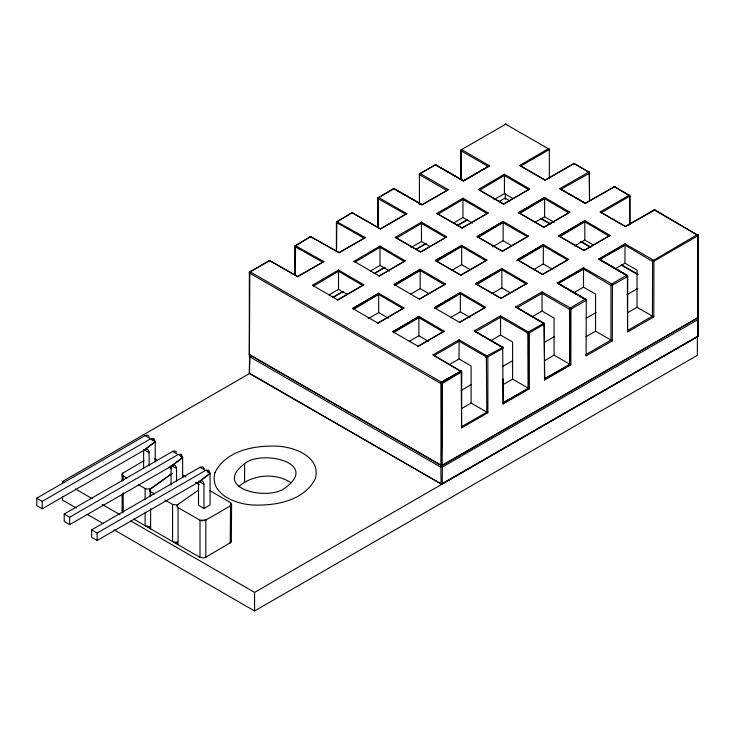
<?xml version="1.0" encoding="UTF-8"?>
<svg xmlns="http://www.w3.org/2000/svg" width="735" height="735" viewBox="0 0 735 735"><rect width="100%" height="100%" fill="white"/><g stroke="black" fill="none" stroke-linecap="round" stroke-linejoin="round"><path stroke-width="1.1" d="M697.91 318.567L698.02 336.079L442.24 483.759L697.956 336.446L698.213 318.935L697.221 318.191L441.698 465.861L440.881 467.249L441.055 484.19L442.24 483.759L442.369 467.019L441.698 465.861L249.284 354.546L249.349 272.272L269.91 260.594L297.546 276.544L323.832 261.559L295.084 245.49L295.121 246.712L322.61 262.073M328.94 294.919L338.513 289.397L338.532 270.039L363.779 284.785L337.733 299.926L363.779 284.785M368.161 318.678L378.69 312.596L378.718 293.237L403.956 307.983L377.919 323.124L403.956 307.983M370.422 270.976L379.995 265.445L380.013 246.096L405.251 260.842L379.214 275.983L405.251 260.842M409.303 341.316L418.877 335.794L418.895 316.436L444.142 331.182L418.096 346.323L444.142 331.182M410.599 294.175L420.172 288.644L420.2 269.295L445.438 284.041L419.391 299.182L445.438 284.041M410.938 247.576L421.467 241.503L421.495 222.145L446.733 236.89L420.677 251.94L395.191 237.331L421.495 222.145M449.48 364.514L459.053 358.992L459.072 339.809L487.856 356.484L487.884 412.73L461.58 427.917L461.231 371.653L433.016 354.849L459.072 339.809M450.785 317.373L460.358 311.842L460.376 292.493L485.614 307.239L459.577 322.38L485.614 307.239M452.08 270.223L461.654 264.701L461.672 245.343L486.919 260.089L460.854 275.138L435.368 260.53L461.672 245.343M461.58 427.917L461.764 371.763L461.148 370.954L441.579 382.071L440.89 383.541L441 465.65L442.231 465.577L442.057 382.522L249.827 271.61L249.395 353.847L250.065 355.262L249.578 355.079M453.376 223.082L462.949 217.551L462.976 198.193L488.215 212.939L462.15 227.988L436.912 213.416L462.976 198.193M490.962 340.571L500.535 335.041L500.553 315.857L529.338 332.542L529.365 388.778L503.062 403.965L502.712 347.71L474.25 330.879L500.553 315.857M492.266 293.421L501.83 287.899L501.858 268.541L527.096 283.287L501.04 298.337L475.554 283.728L501.858 268.541M492.606 246.831L503.135 240.749L503.153 221.391L528.391 236.137L502.336 251.186L477.088 236.615L503.153 221.391L477.768 236.835L477.088 236.615L503.144 221.97L477.768 236.835L502.354 251.287L526.352 237.322M493.902 199.681L504.43 193.608L504.449 174.25L529.696 188.996L503.631 204.036L478.393 189.465L504.449 174.25M532.443 316.62L542.017 311.098L542.035 291.914L570.296 307.919L570.966 309.077L570.847 364.836L544.534 380.023L544.194 323.758L515.731 306.927L542.035 291.914M533.739 269.479L543.312 263.948L543.34 244.599L568.578 259.345L542.513 274.385L517.275 259.813L543.34 244.599L517.945 260.034L517.275 259.813L543.321 245.168L517.945 260.034L542.531 274.486L568.578 259.345M535.043 222.328L544.607 216.807L544.635 197.449L569.873 212.195L543.817 227.234L518.57 212.663L544.635 197.449L519.241 212.893L518.57 212.663L544.626 198.018L519.241 212.893L543.836 227.335L569.873 212.195M549.339 178.55L549.348 150.032L548.549 148.654L519.627 165.485L545.104 180.204L574.017 163.501L574.972 164.015L574.338 163.831M573.925 292.677L583.498 287.146L583.516 267.797L611.777 283.967L612.439 285.125L612.319 340.884L586.117 355.85L586.245 300.027L557.213 282.984L583.516 267.797M574.265 246.078L584.794 240.005L584.812 220.647L610.059 235.393L583.994 250.442L558.747 235.862L584.812 220.647L559.427 236.091L558.747 235.862L584.803 221.217L559.427 236.091M615.397 268.725L624.971 263.204L624.998 243.845L653.25 260.025L653.92 261.182L653.801 316.941L627.589 331.898L627.727 276.075L598.694 259.032L624.998 243.845M629.904 224.708L629.941 196.034L629.454 195.106L600.229 211.919L625.476 226.49L655.087 209.898L698.232 235.577L653.92 261.182L652.432 261.412L624.98 245.067L599.402 259.189L627.442 276.011L627.598 276.489L612.439 285.125L610.95 285.355L583.498 269.01L557.92 283.14L585.96 299.954L586.126 300.431L570.966 309.077L569.478 309.306L542.017 293.32L517.109 307.699L516.448 307.083M295.057 275.193L295.277 246.078L310.749 236.624L339.028 252.592L365.313 237.607L336.566 221.538L336.602 222.613L364.082 238.131M336.547 251.177L336.841 221.97L352.23 212.672L380.51 228.962L406.795 213.655L378.332 197.347L377.799 198.551L405.564 214.179M378.029 227.179L377.937 198.027L394.098 188.684L421.982 204.633L394.098 188.684L393.188 188.794L378.112 197.733L377.992 227.29M461.001 179.423L461.295 149.453L489.51 165.798L463.473 180.939L436.011 165.219M503.062 403.965L503.245 402.651L528.3 388.19L528.493 333.368L500.535 317.272L475.628 331.65L474.966 331.035M419.419 204.321L419.409 174.085L435.57 164.732L463.473 180.939L489.51 165.798M460.909 179.23L460.891 150.133L461.736 149.453M544.534 380.023L544.718 378.709L569.781 364.238L570.149 309.169M249.284 354.546L249.395 353.847L249.284 354.546L441.386 465.319L442.057 382.522L441.285 382.485L440.89 383.541L249.376 272.979L249.827 271.61L249.376 272.979M440.881 483.768L249.202 373.012L249.744 355.299L249.505 373.619L441.57 484.154M249.395 272.189L269.276 260.567L297.546 276.544M294.928 275.331L294.928 245.94L310.308 236.624L339.028 252.592M545.104 180.204L574.017 163.501L589.461 172.661L589.525 200.609L589.194 171.852L559.804 188.684L585.29 203.292L614.451 186.699L629.73 195.639M440.881 467.249L249.202 356.493L249.514 355.676L249.532 365.855M462.15 227.988L488.215 212.939M460.854 275.138L486.919 260.089M501.04 298.337L527.096 283.287M585.308 203.136L559.804 188.684L585.308 203.384L614.451 186.699L629.031 195.308L629.711 196.429L629.794 224.901M625.476 226.49L654.031 209.87L655.326 210.274M336.409 251.388L336.4 221.988L351.789 212.681L380.51 228.962M627.589 331.898L627.515 330.548L652.423 316.169L652.616 260.907L697.579 234.447L698.066 234.86L698.066 317.051L697.221 318.126L697.901 317.603L697.956 235.301L654.031 209.87M698.039 335.298L697.092 336.63L698.02 336.079M586.117 355.85L586.254 355.152M122.129 481.012L122.129 474.268L122.681 473.175L144.005 460.707M122.782 512.745L122.396 510.641M149.572 527.225L149.839 526.49L149.242 526.141M177.006 543.064L177.558 541.98L176.676 541.98L177.282 542.329M209.548 490.502L230.542 502.63L231.507 504.633L230.239 505.974L205.809 520.077L202.208 520.858L200.012 520.261L178.054 507.582L177.025 506.314L177.925 504.532L198.441 490.07M231.589 504.265L231.323 542.118L205.809 557.194L203.485 557.929L200.012 557.378L133.678 519.085M441.064 383.036L441.579 382.071L461.231 371.653L441.285 382.485L460.79 371.138M629.941 196.034L601.368 212.654L600.229 211.919M448.276 189.713L446.898 190.512L419.281 174.608L419.814 173.405L448.276 189.713L421.973 204.789M123.489 472.55L122.212 473.891L123.177 475.903L123.177 480.396M171.999 473.533L149.655 489.73L150.225 491.476L154.433 493.948M478.393 189.465L503.65 204.137L529.696 188.996M608.975 236.018L584.794 221.869L559.886 236.606L584.013 250.534L610.059 235.393M171.935 473.57L150.115 489.014L149.655 489.73L150.62 491.743L150.62 496.244M238.517 486.745C252.381 474.442 275.515 472.311 291.005 482.757M145.254 449.37L155.214 441.698L153.872 438.538L150.629 438.777L42.235 501.353L36.75 498.183L36.75 505.616L42.235 508.785L145.953 449.177L147.781 449.48L149.067 451.804L149.122 465.797M172.697 465.218L182.648 457.537L181.306 454.377L178.072 454.616L69.678 517.192L64.193 514.031L64.193 521.455L69.678 524.625L173.396 465.016L175.215 465.319L176.501 467.644L176.556 481.645M200.141 481.058L210.091 473.386L208.749 470.216L205.506 470.455L97.121 533.04L91.627 529.871L91.627 537.294L97.121 540.464L200.839 480.855L202.658 481.168L203.944 483.492L203.999 508.445L198.514 505.276L198.514 481.159L203.999 484.328M144.538 449.719L155.214 441.698L151.346 438.427M171.981 465.558L182.648 457.537L178.789 454.276M199.424 481.407L210.091 473.386L206.223 470.115M177.925 504.532L178.366 504.238L177.098 505.579L178.054 507.582L178.054 544.699L177.025 543.431L173.037 541.759M244.58 463.702C211.009 488.812 269.488 501.683 285.74 487.47C319.312 462.361 260.842 449.489 244.58 463.702L244.58 482.077M395.191 237.331L396.569 238.103L421.477 223.367L445.649 237.515L446.733 236.89M436.912 213.416L438.042 214.151L462.949 199.415L487.13 213.563M479.523 190.209L504.43 175.472L528.612 189.621M436.085 260.686L461.663 245.922L435.368 260.53L436.746 261.302L461.654 246.565L485.835 260.714M478.228 237.359L503.135 222.613L527.317 236.762L528.391 236.137M519.709 213.407L544.617 198.671L568.789 212.819M476.262 283.885L501.849 269.12L475.554 283.728L476.932 284.5L501.84 269.763L526.012 283.912M518.405 260.558L543.312 245.812L567.493 259.96M585.933 299.66L585.235 299.145L570.296 307.919L569.478 309.306L569.781 364.238L570.847 364.836M627.515 330.548L627.405 275.717L626.707 275.202L611.777 283.967L610.95 285.355L610.941 340.112L586.034 354.49M337.733 299.926L312.476 285.254L338.532 270.039M379.214 275.983L353.948 261.311L380.013 246.096M421.651 251.471L444.693 238.076M297.528 276.746L323.832 261.559M339.01 252.794L365.313 237.607M380.491 228.842L406.795 213.655M446.898 190.512L421.991 204.89L396.496 190.291M332.716 297.381L342.289 291.85M375.153 272.878L384.727 267.356M415.679 249.487L426.208 243.404M457.161 225.535L466.734 220.013M333.396 297.179L343.318 291.446M374.087 273.686L385.002 267.384M415.762 249.624L425.684 243.891M457.446 225.553L467.368 219.829M499.12 201.491L505.074 198.055L510.035 200.912M353.048 308.838L360.71 304.419M394.53 284.895L402.183 280.476M477.484 237.001L484.19 233.133M518.965 213.049L527.583 208.078M62.503 483.694L62.503 481.517L250.139 373.178M36.75 498.183L145.144 435.607L147.22 435.01L149.223 436.287M64.193 514.031L172.578 451.446L174.664 450.858L176.666 452.135M393.234 332.036L402.798 326.515M434.707 308.094L442.369 303.674M516.714 260.75L527.243 254.668M559.151 236.247L568.715 230.726M91.627 529.871L200.021 467.295L202.713 466.798L204.376 468.627M557.92 283.14L583.507 268.367M599.402 259.189L624.989 244.415M583.498 269.01L558.444 283.48L585.767 299.209M624.98 245.067L599.916 259.529L627.249 275.257M433.016 354.849L434.155 355.593L459.053 341.215L487.011 357.32L502.933 348.344L502.933 347.297L486.956 355.924L486.377 357.137L486.818 412.133L487.884 412.73M203.999 508.445L210.091 504.936L210.091 473.386L207.344 471.796M485.752 357.495L487.7 356.374L485.844 355.299M527.234 333.552L529.182 332.422M461.185 390.432L471.107 384.699M502.859 366.37L512.782 360.637M544.543 342.299L554.466 336.575M586.218 318.237L596.14 312.513M626.909 294.744L637.824 288.451M461.543 408.596L471.107 403.074L486.818 412.133L461.764 426.603M503.016 384.644L512.589 379.122L529.365 388.778M544.497 360.701L554.071 355.17L569.781 364.238M585.979 336.749L595.552 331.228L612.319 340.884M627.46 312.807L637.024 307.276L653.801 316.941M503.282 403.276L528.86 388.503L503.245 402.651L503.108 378.929M544.754 379.324L570.342 364.551L544.718 378.709L544.111 323.051L528.428 331.972L527.859 333.185L528.3 388.19M441.45 465.65L698.167 317.538L698.066 317.051M442.369 467.019L698.02 319.569L697.221 318.191M130.812 520.959L254.576 592.41L697.377 336.759L697.377 355.317L254.576 610.969L113.98 529.797M419.593 173.782L435.57 164.732L463.454 180.838L488.839 166.036L488.371 166.56L460.762 150.657L460.79 150.041L505.827 124.123L506.525 124.509L505.166 124.518L505.358 124.031L549.541 149.398L520.858 165.991L519.627 165.485M561.035 189.189L589.525 173.23L589.424 172.229L575.937 164.557M310.087 237.01L311.576 237.065M268.606 260.953L270.094 261.017M249.459 271.831L250.323 271.647M697.092 336.63L697.956 336.446M393.17 189.18L394.511 188.785M528.493 333.368L544.727 323.869L517.109 307.699M441.386 465.319L442.093 465.246M548.549 148.654L549.247 149.03M177.558 504.862L173.037 504.642L164.934 500.011M145.594 525.92L147.965 526.297M174.765 542.127L175.399 542.136M440.89 383.541L442.25 383.532L461.764 371.763L434.155 355.593M613.56 186.966L615.14 187.076M353.948 261.311L355.088 262.055L379.995 247.309L404.176 261.467M312.476 285.254L313.606 285.998L338.513 271.261L362.695 285.41M138.446 484.714L145.594 488.803L150.115 489.014L150.115 495.767M352.377 212.782L353.048 213.113M475.628 331.65L503.117 347.416L502.63 347.003M520.858 165.991L545.131 180.001M601.368 212.654L625.494 226.582M504.43 193.608L513.113 198.615M544.607 216.807L554.254 222.374M584.794 240.005L593.476 245.012M624.971 263.204L637.024 270.158L637.024 307.276M541.18 218.414L550.827 223.982M581.357 241.613L591.004 247.18M621.544 264.811L637.934 274.274M540.749 218.653L549.661 223.798M580.374 241.53L590.288 247.254M621.001 264.986L637.842 274.706M598.694 259.032L626.707 275.202M462.949 217.551L472.596 223.118M503.135 240.749L511.808 245.766M543.312 263.948L551.994 268.964M583.498 287.146L595.552 294.11L595.552 331.228M438.042 214.151L462.168 228.089M557.213 282.984L585.235 299.145M421.467 241.503L430.15 246.51M461.654 264.701L470.336 269.708M501.83 287.899L510.513 292.907M542.017 311.098L554.071 318.053L554.071 355.17M396.569 238.103L420.696 252.031M436.746 261.302L460.873 275.23M476.932 284.5L501.059 298.428M379.995 265.445L389.633 271.013M420.172 288.644L428.854 293.66M460.358 311.842L469.996 317.41M500.535 335.041L512.589 342.005L512.589 379.122M419.391 299.182L394.135 284.509L420.2 269.295L394.805 284.73L394.135 284.509L420.181 269.864L394.805 284.73L395.265 285.254L420.172 270.508L444.353 284.665M459.577 322.38L434.312 307.708L460.376 292.493L434.991 307.928L434.312 307.708L460.367 293.063L434.991 307.928L435.451 308.452L460.358 293.706L484.54 307.864M338.513 289.397L347.196 294.404M378.69 312.596L388.337 318.163M418.877 335.794L428.523 341.362M459.053 358.992L471.107 365.947L471.107 403.074M377.919 323.124L352.653 308.452L378.718 293.237L353.324 308.682L352.653 308.452L378.709 293.816L353.324 308.682L353.792 309.196L378.7 294.459L402.872 308.608M418.096 346.323L392.83 331.65L418.895 316.436L393.51 331.88L392.83 331.65L418.886 317.015L393.51 331.88L393.969 332.395L418.877 317.658L443.058 331.807M145.144 435.607L150.629 438.777M172.578 451.446L178.072 454.616M200.021 467.295L205.506 470.455M151.548 439.585L155.214 441.698L155.214 461.984M180.819 456.481L182.648 457.537L182.648 477.824M143.628 449.471L149.122 452.641M171.99 465.843L176.556 468.489M154.672 458.824L157.529 460.477M168.986 467.083L171.852 468.737M183.061 475.214L185.927 476.868M195.473 482.38L199.286 484.586M126.99 478.108L122.782 475.628L122.129 474.268M147.322 526.288L150.62 528.86L150.62 508.611M62.503 481.517L64.478 482.656M75.374 488.94L92.206 498.661M102.101 504.375L119.924 514.665M76.357 508.078L62.503 500.076L62.503 496.796M87.254 514.362L103.093 523.513M515.731 306.927L543.744 323.244M474.25 330.879L502.271 347.196M461.451 371.239L461.148 370.954M697.092 234.557L697.956 235.301M249.836 373.279L250.313 373.729M698.039 235.081L697.579 234.447L697.901 235.944M231.24 540.326L231.589 541.383M505.34 193.654L505.34 199.35M442.075 396.385L442.075 447.67M254.576 592.41L254.576 610.969M230.542 506.002L230.542 502.63L230.239 543.091M205.809 557.194L205.809 520.077L200.012 520.261L200.012 557.378M172.569 504.412L172.569 541.539M171.071 465.319L171.071 485.054M145.126 488.573L145.126 499.818M145.126 512.194L145.126 525.69M143.628 450.573L143.628 468.112M123.177 492.772L123.177 511.891M122.129 494.508L122.129 511.385M97.121 533.04L97.121 540.464M69.678 517.192L69.678 524.625M42.235 501.353L42.235 508.785M214.978 472.522C208.933 494.526 237.111 504.734 254.439 505.055C276.626 505.744 304.492 500.36 315.352 478.65C321.415 456.564 293.302 446.402 275.882 446.117C253.704 445.465 225.783 450.72 214.978 472.522"/></g></svg>
